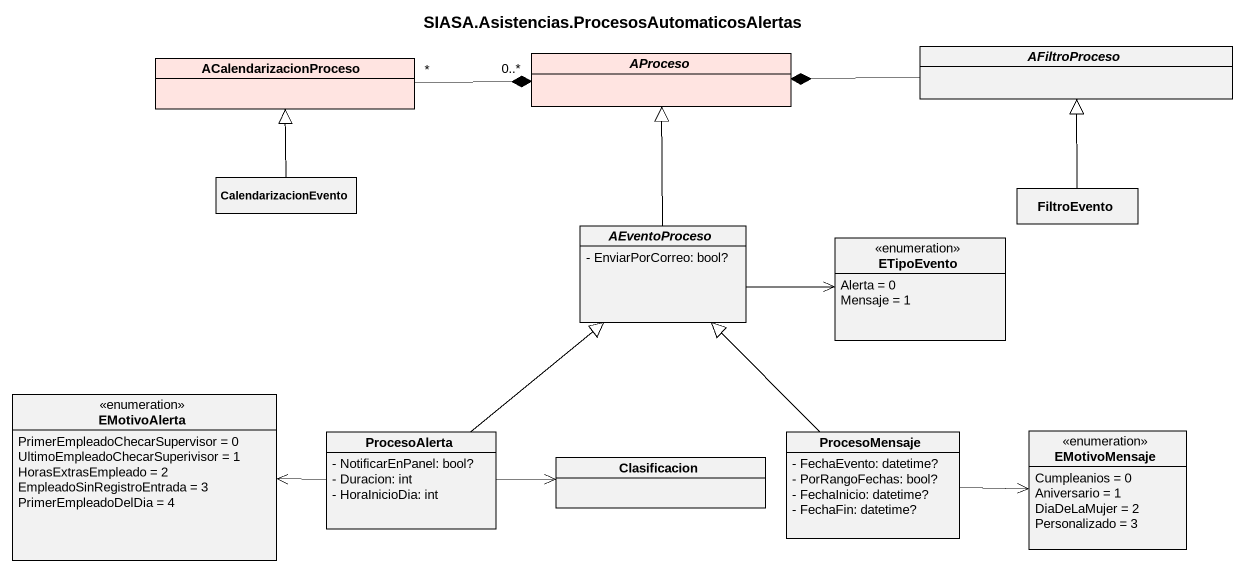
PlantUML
@startuml
title SIASA.Asistencias.ProcesosAutomaticosAlertas
hide circle
hide empty members
skinparam classAttributeIconSize 0
class ACalendarizacionProceso #FFE4E1
abstract class AProceso #FFE4E1
abstract class AFiltroProceso
class CalendarizacionEvento
class FiltroEvento
abstract class AEventoProceso {
  - EnviarPorCorreo: bool?
}
enum ETipoEvento {
  Alerta = 0
  Mensaje = 1
}
enum EMotivoAlerta {
  PrimerEmpleadoChecarSupervisor = 0
  UltimoEmpleadoChecarSuperivisor = 1
  HorasExtrasEmpleado = 2
  EmpleadoSinRegistroEntrada = 3
  PrimerEmpleadoDelDia = 4
}
class ProcesoAlerta {
  - NotificarEnPanel: bool?
  - Duracion: int
  - HoraInicioDia: int
}
class Clasificacion
class ProcesoMensaje {
  - FechaEvento: datetime?
  - PorRangoFechas: bool?
  - FechaInicio: datetime?
  - FechaFin: datetime?
}
enum EMotivoMensaje {
  Cumpleanios = 0
  Aniversario = 1
  DiaDeLaMujer = 2
  Personalizado = 3
}
ACalendarizacionProceso "*" -right-* "0..*" AProceso
AFiltroProceso -left-* AProceso
CalendarizacionEvento -up-|> ACalendarizacionProceso
FiltroEvento -up-|> AFiltroProceso
AEventoProceso -up-|> AProceso
AEventoProceso -right-> ETipoEvento
ProcesoAlerta -up-|> AEventoProceso
ProcesoAlerta -left-> EMotivoAlerta
ProcesoAlerta -right-> Clasificacion
ProcesoMensaje -up-|> AEventoProceso
ProcesoMensaje -right-> EMotivoMensaje
@enduml
